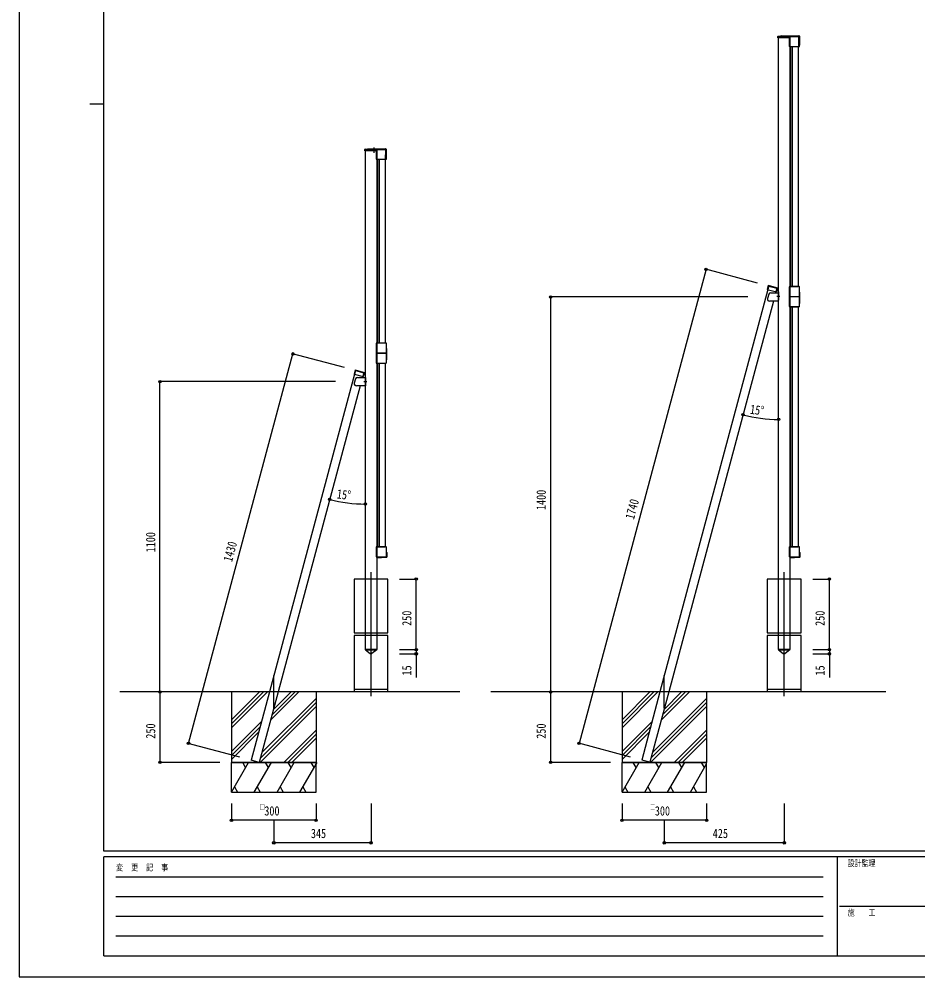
# Model space of a CAD drawing. Units: millimetres, scale not verified. Extents: x -4205 to 4205, y -2970 to 2970.
# Drawn here: x -4205 to -1020, y -2970 to 425 of the extents above; entities that cross this region are included whole.
import ezdxf
from ezdxf.enums import TextEntityAlignment as Align

# ---------------------------------------------------------------- set-up
doc = ezdxf.new("R2010")
doc.units = ezdxf.units.MM
doc.header["$LTSCALE"] = 16
for name, color, linetype in [('0-3_YKK_12', 2, 'Continuous'), ('0-4_YKK_A1', 4, 'Continuous'), ('0-5_YKK_D', 6, 'Continuous'), ('0-6_YKK_ZWAK', 7, 'Continuous')]:
    doc.layers.add(name, color=color, linetype=linetype)
doc.styles.add('ＭＳ ゴシック', font='')
doc.styles.get('ＭＳ ゴシック').set_extended_font_data('MS Gothic')

msp = doc.modelspace()

# ---------------------------------------------------------------- linework, layer by layer
at = {"layer": '0-3_YKK_12'}
msp.add_line((-2947.4, -29.74), (-2947.4, -48.51), dxfattribs=at)
at = {"layer": '0-4_YKK_A1'}
for p, q in [((-1515.58, 358.55), (-1515.58, 363.05)), ((-1479.08, 358.55), (-1515.58, 358.55)), ((-1514.08, 364.55), (-1441.59, 364.55)), ((-1513.08, -1559.96), (-1513.08, 358.55)), ((-1504.28, 365.55), (-1441.59, 365.55)), ((-1479.08, 358.55), (-1473.08, 364.55)), ((-1475.58, 364.55), (-1475.58, 362.05)), ((-1475.31, 362.67), (-1475.31, 329.17)), ((-1441.08, 362.55), (-1475.08, 362.55)), ((-1439.83, 363.65), (-1474.33, 363.65)), ((-1441.37, 329.05), (-1441.08, 362.55)), ((-1439.37, 329.03), (-1439.09, 362.02)), ((-1438.85, 329.17), (-1438.85, 362.67)), ((-1438.34, 333.52), (-1438.09, 362.01)), ((-1474.33, 328.19), (-1474.11, 328.19)), ((-1474.11, 328.19), (-1473.83, 328.39)), ((-1471.58, 328.04), (-1443.28, 328.04)), ((-1466.78, 328.04), (-1466.78, 328.39)), ((-1465.58, 328.04), (-1465.58, -522.96)), ((-1465.08, 328.45), (-1449.08, 328.45)), ((-1464.78, 328.04), (-1464.78, -522.96)), ((-1454.58, 328.04), (-1454.58, 328.45)), ((-1449.08, 328.45), (-1448.08, 328.39)), ((-1448.08, 328.39), (-1440.33, 328.39)), ((-1443.28, 328.04), (-1443.28, -522.96)), ((-1441.37, 329.05), (-1439.37, 329.03)), ((-1440.05, 328.19), (-1440.33, 328.39)), ((-1440.05, 328.19), (-1439.83, 328.19)), ((-2980.2, -41.95), (-2980.2, -37.45)), ((-2943.7, -41.95), (-2980.2, -41.95)), ((-2978.7, -35.95), (-2906.21, -35.95)), ((-2977.7, -1559.96), (-2977.7, -41.95)), ((-2968.9, -34.95), (-2906.21, -34.95)), ((-2943.7, -41.95), (-2937.7, -35.95)), ((-2940.2, -35.95), (-2940.2, -38.45)), ((-2939.93, -37.33), (-2939.93, -70.83)), ((-2905.7, -37.95), (-2939.7, -37.95)), ((-2904.45, -36.35), (-2938.95, -36.35)), ((-2937.7, -37.95), (-2937.7, -1559.96)), ((-2905.99, -71.45), (-2905.7, -37.95)), ((-2903.99, -71.47), (-2903.71, -38.48)), ((-2903.47, -70.83), (-2903.47, -37.33)), ((-2902.96, -66.98), (-2902.71, -38.49)), ((-2938.95, -71.81), (-2938.73, -71.81)), ((-2938.73, -71.81), (-2938.45, -71.61)), ((-2936.2, -71.95), (-2907.9, -71.95)), ((-2931.4, -71.95), (-2931.4, -71.61)), ((-2930.2, -71.95), (-2930.2, -722.95)), ((-2929.7, -71.55), (-2913.7, -71.55)), ((-2929.4, -71.95), (-2929.4, -722.95)), ((-2919.2, -71.95), (-2919.2, -71.55)), ((-2913.7, -71.55), (-2912.7, -71.61)), ((-2912.7, -71.61), (-2904.95, -71.61)), ((-2907.9, -71.95), (-2907.9, -722.95)), ((-2905.99, -71.45), (-2903.99, -71.47)), ((-2904.67, -71.81), (-2904.95, -71.61)), ((-2904.67, -71.81), (-2904.45, -71.81)), ((-1551.46, -533.6), (-1933.65, -1959.96)), ((-1549.51, -518.59), (-1553.39, -533.08)), ((-1553.39, -533.08), (-1520.55, -541.88)), ((-1548.09, -521.04), (-1551.46, -533.6)), ((-1522.48, -541.37), (-1523.44, -544.95)), ((-1513.08, -541.45), (-1513.08, -571.45)), ((-1475.31, -524.08), (-1475.31, -557.58)), ((-1474.11, -523.1), (-1474.33, -523.1)), ((-1474.11, -523.1), (-1473.83, -523.3)), ((-1466.08, -523.3), (-1473.83, -523.3)), ((-1466.78, -523.55), (-1466.78, -522.96)), ((-1465.08, -523.36), (-1466.08, -523.3)), ((-1449.08, -523.36), (-1465.08, -523.36)), ((-1454.58, -523.45), (-1454.58, -522.96)), ((-1440.05, -523.1), (-1440.33, -523.3)), ((-1439.83, -523.1), (-1440.05, -523.1)), ((-1438.85, -557.58), (-1438.85, -524.08)), ((-1437.88, -542.46), (-1438.82, -542.46)), ((-1437.58, -582.16), (-1437.58, -542.76)), ((-1531.48, -574.95), (-1902.59, -1959.96)), ((-1548.22, -550.48), (-1552.32, -565.48)), ((-1513.08, -574.95), (-1545.08, -574.95)), ((-1540.98, -544.95), (-1513.08, -544.95)), ((-1518.89, -556.45), (-1508.4, -556.45)), ((-1475.31, -559.83), (-1475.31, -593.33)), ((-1474.33, -558.56), (-1439.83, -558.56)), ((-1439.83, -558.85), (-1474.33, -558.85)), ((-1438.85, -593.33), (-1438.85, -559.83)), ((-1474.33, -594.31), (-1474.11, -594.31)), ((-1474.11, -594.31), (-1473.83, -594.11)), ((-1471.58, -594.46), (-1443.28, -594.46)), ((-1466.78, -594.46), (-1466.78, -594.11)), ((-1465.58, -594.46), (-1465.58, -1445.46)), ((-1465.08, -594.05), (-1449.08, -594.05)), ((-1464.78, -594.46), (-1464.78, -1445.46)), ((-1454.58, -594.46), (-1454.58, -594.05)), ((-1449.08, -594.05), (-1448.08, -594.11)), ((-1448.08, -594.11), (-1440.33, -594.11)), ((-1443.28, -594.46), (-1443.28, -1445.46)), ((-1440.05, -594.31), (-1440.33, -594.11)), ((-1440.05, -594.31), (-1439.83, -594.31)), ((-1438.82, -582.46), (-1437.88, -582.46)), ((-2939.93, -724.08), (-2939.93, -757.58)), ((-2938.73, -723.1), (-2938.95, -723.1)), ((-2938.73, -723.1), (-2938.45, -723.3)), ((-2930.7, -723.3), (-2938.45, -723.3)), ((-2931.4, -723.55), (-2931.4, -722.95)), ((-2929.7, -723.36), (-2930.7, -723.3)), ((-2913.7, -723.36), (-2929.7, -723.36)), ((-2919.2, -723.45), (-2919.2, -722.95)), ((-2904.67, -723.1), (-2904.95, -723.3)), ((-2904.45, -723.1), (-2904.67, -723.1)), ((-2903.47, -757.58), (-2903.47, -724.08)), ((-2902.53, -742.45), (-2903.47, -742.45)), ((-2902.23, -782.15), (-2902.23, -742.75)), ((-2939.93, -759.83), (-2939.93, -793.33)), ((-2938.95, -758.56), (-2904.45, -758.56)), ((-2904.45, -758.85), (-2938.95, -758.85)), ((-2903.47, -793.33), (-2903.47, -759.83)), ((-2938.95, -794.31), (-2938.73, -794.31)), ((-2938.73, -794.31), (-2938.45, -794.11)), ((-2936.2, -794.46), (-2907.9, -794.46)), ((-2931.4, -794.46), (-2931.4, -794.11)), ((-2930.2, -794.46), (-2930.2, -1445.46)), ((-2929.7, -794.05), (-2913.7, -794.05)), ((-2929.4, -794.46), (-2929.4, -1445.46)), ((-2919.2, -794.46), (-2919.2, -794.05)), ((-2913.7, -794.05), (-2912.7, -794.11)), ((-2912.7, -794.11), (-2904.95, -794.11)), ((-2907.9, -794.46), (-2907.9, -1445.46)), ((-2904.67, -794.31), (-2904.95, -794.11)), ((-2904.67, -794.31), (-2904.45, -794.31)), ((-2903.47, -782.45), (-2902.53, -782.45)), ((-3016.08, -833.6), (-3317.89, -1959.96)), ((-3014.13, -818.59), (-3018.01, -833.08)), ((-3018.01, -833.08), (-2985.17, -841.88)), ((-3012.71, -821.04), (-3016.08, -833.6)), ((-2987.1, -841.37), (-2988.06, -844.95)), ((-2996.1, -874.95), (-3286.83, -1959.96)), ((-3012.84, -850.48), (-3016.94, -865.48)), ((-2983.51, -859.95), (-2973.02, -859.95)), ((-2939.93, -1446.58), (-2939.93, -1480.08)), ((-2938.73, -1445.6), (-2938.95, -1445.6)), ((-2938.73, -1445.6), (-2938.45, -1445.8)), ((-2930.7, -1445.8), (-2938.45, -1445.8)), ((-2931.4, -1446.05), (-2931.4, -1445.46)), ((-2929.7, -1445.86), (-2930.7, -1445.8)), ((-2913.7, -1445.86), (-2929.7, -1445.86)), ((-2919.2, -1445.95), (-2919.2, -1445.46)), ((-2904.67, -1445.6), (-2904.95, -1445.8)), ((-2904.45, -1445.6), (-2904.67, -1445.6)), ((-2903.47, -1480.08), (-2903.47, -1446.58)), ((-1475.31, -1446.58), (-1475.31, -1480.08)), ((-1474.11, -1445.6), (-1474.33, -1445.6)), ((-1474.11, -1445.6), (-1473.83, -1445.8)), ((-1466.08, -1445.8), (-1473.83, -1445.8)), ((-1466.78, -1446.05), (-1466.78, -1445.46)), ((-1465.08, -1445.86), (-1466.08, -1445.8)), ((-1449.08, -1445.86), (-1465.08, -1445.86)), ((-1454.58, -1445.95), (-1454.58, -1445.46)), ((-1440.05, -1445.6), (-1440.33, -1445.8)), ((-1439.83, -1445.6), (-1440.05, -1445.6)), ((-1438.85, -1480.08), (-1438.85, -1446.58)), ((-2938.95, -1481.06), (-2904.45, -1481.06)), ((-2903.13, -1483.02), (-2937.7, -1485.49)), ((-2903.47, -1464.96), (-2902.5, -1464.96)), ((-2902.2, -1465.26), (-2902.2, -1482.02)), ((-1474.33, -1481.06), (-1439.83, -1481.06)), ((-1438.51, -1483.02), (-1473.08, -1485.49)), ((-1438.85, -1464.96), (-1437.88, -1464.96)), ((-1437.58, -1465.26), (-1437.58, -1482.02)), ((-2897.7, -1559.96), (-3017.7, -1559.96)), ((-2977.7, -1809.95), (-2977.7, -1559.96)), ((-2957.7, -1974.96), (-2957.7, -1535)), ((-2937.7, -1559.96), (-2937.7, -1809.95)), ((-2897.7, -1749.96), (-2897.7, -1559.96)), ((-1433.08, -1559.96), (-1553.08, -1559.96)), ((-1513.08, -1809.95), (-1513.08, -1559.96)), ((-1493.08, -1974.96), (-1493.08, -1535)), ((-1433.08, -1749.96), (-1433.08, -1559.96)), ((-3017.7, -1759.96), (-3017.7, -1959.96)), ((-2957.7, -1759.96), (-3017.7, -1759.96)), ((-1553.08, -1759.96), (-1553.08, -1959.96)), ((-1493.08, -1759.96), (-1553.08, -1759.96)), ((-2939.22, -1809.95), (-2979.22, -1809.95)), ((-2977.9, -1810.95), (-2961.02, -1823.7)), ((-2937.5, -1810.95), (-2954.39, -1823.7)), ((-1513.28, -1810.95), (-1496.4, -1823.7)), ((-1473.08, -1809.95), (-1513.08, -1809.95)), ((-1472.88, -1810.95), (-1489.77, -1823.7)), ((-3302.36, -2017.98), (-3302.36, -1901.93)), ((-3302.36, -2017.98), (-3302.36, -1901.93)), ((-1918.12, -2017.98), (-1918.12, -1901.93)), ((-2643.11, -1959.96), (-3848.44, -1959.96)), ((-3452.36, -1959.96), (-3452.36, -2209.96)), ((-3452.36, -2058.8), (-3353.51, -1959.96)), ((-3452.36, -2072.94), (-3339.37, -1959.96)), ((-3452.36, -2087.09), (-3325.22, -1959.96)), ((-3317.89, -1959.96), (-3382.79, -2202.19)), ((-3286.83, -1959.96), (-3353.81, -2209.96)), ((-3313.82, -2060.68), (-3213.09, -1959.96)), ((-3308.64, -2041.36), (-3227.23, -1959.96)), ((-3303.46, -2022.04), (-3241.38, -1959.96)), ((-3152.36, -1959.96), (-3152.36, -2209.96)), ((-3017.7, -1949.96), (-2897.7, -1949.96)), ((-1132.8, -1959.96), (-2533.24, -1959.96)), ((-2068.12, -1959.96), (-2068.12, -2209.96)), ((-2068.12, -2058.8), (-1969.27, -1959.96)), ((-2068.12, -2072.94), (-1955.13, -1959.96)), ((-2068.12, -2087.09), (-1940.99, -1959.96)), ((-1933.65, -1959.96), (-1998.44, -2201.75)), ((-1902.59, -1959.96), (-1969.46, -2209.52)), ((-1929.58, -2060.68), (-1828.86, -1959.96)), ((-1924.4, -2041.36), (-1843, -1959.96)), ((-1919.23, -2022.04), (-1857.14, -1959.96)), ((-1768.12, -1959.96), (-1768.12, -2209.96)), ((-1553.08, -1949.96), (-1433.08, -1949.96)), ((-3349.68, -2194.53), (-3152.36, -1997.21)), ((-3344.5, -2175.21), (-3152.36, -1983.07)), ((-1965.45, -2194.53), (-1768.12, -1997.21)), ((-1960.27, -2175.21), (-1768.12, -1983.07)), ((-3350.96, -2209.96), (-3152.36, -2011.35)), ((-1966.73, -2209.96), (-1768.12, -2011.35)), ((-3452.36, -2170.93), (-3345.89, -2064.47)), ((-2068.12, -2170.93), (-1961.65, -2064.47)), ((-3452.36, -2185.07), (-3351.07, -2083.78)), ((-3452.36, -2199.22), (-3356.24, -2103.1)), ((-3267.12, -2209.96), (-3152.36, -2095.2)), ((-2068.12, -2185.07), (-1966.83, -2083.78)), ((-2068.12, -2199.22), (-1972.01, -2103.1)), ((-1882.88, -2209.96), (-1768.12, -2095.2)), ((-3252.97, -2209.96), (-3152.36, -2109.34)), ((-3238.83, -2209.96), (-3152.36, -2123.48)), ((-1868.74, -2209.96), (-1768.12, -2109.34)), ((-1854.6, -2209.96), (-1768.12, -2123.48)), ((-3353.81, -2209.96), (-3382.79, -2202.19)), ((-1969.46, -2209.52), (-1998.44, -2201.75)), ((-3452.36, -2209.96), (-3152.36, -2209.96)), ((-3452.36, -2314.96), (-3452.36, -2209.96)), ((-3452.36, -2314.96), (-3391.73, -2209.96)), ((-3152.36, -2209.96), (-3452.36, -2209.96)), ((-3402.24, -2228.14), (-3412.74, -2209.96)), ((-3371.53, -2314.96), (-3310.91, -2209.96)), ((-3321.41, -2228.14), (-3331.91, -2209.96)), ((-3290.7, -2314.96), (-3230.08, -2209.96)), ((-3240.58, -2228.14), (-3251.08, -2209.96)), ((-3209.87, -2314.96), (-3149.25, -2209.96)), ((-3159.75, -2228.14), (-3170.25, -2209.96)), ((-3152.36, -2314.96), (-3152.36, -2209.96)), ((-2068.12, -2209.96), (-1768.12, -2209.96)), ((-2068.12, -2314.96), (-2068.12, -2209.96)), ((-2068.12, -2314.96), (-2007.5, -2209.96)), ((-1768.12, -2209.96), (-2068.12, -2209.96)), ((-2018, -2228.14), (-2028.5, -2209.96)), ((-1987.29, -2314.96), (-1926.67, -2209.96)), ((-1937.17, -2228.14), (-1947.67, -2209.96)), ((-1906.46, -2314.96), (-1845.84, -2209.96)), ((-1856.34, -2228.14), (-1866.84, -2209.96)), ((-1825.63, -2314.96), (-1768.12, -2215.34)), ((-1775.51, -2228.14), (-1786.01, -2209.96)), ((-1768.12, -2314.96), (-1768.12, -2209.96)), ((-3441.86, -2296.77), (-3431.36, -2314.96)), ((-3361.03, -2296.77), (-3350.53, -2314.96)), ((-3280.2, -2296.77), (-3269.7, -2314.96)), ((-3199.37, -2296.77), (-3188.87, -2314.96)), ((-2057.62, -2296.77), (-2047.12, -2314.96)), ((-1976.79, -2296.77), (-1966.29, -2314.96)), ((-1895.96, -2296.77), (-1885.46, -2314.96)), ((-1815.13, -2296.77), (-1804.63, -2314.96)), ((-3452.36, -2314.96), (-3152.36, -2314.96)), ((-2068.12, -2314.96), (-1768.12, -2314.96))]:
    msp.add_line(p, q, dxfattribs=at)
for points in [[(-1473.08, 362.55), (-1473.08, -1559.96), (-1473.08, -1809.95)], [(-1473.83, 328.39), (-1466.08, 328.39), (-1465.08, 328.45)], [(-1471.58, 328.04), (-1471.58, -522.96), (-1443.28, -522.96)], [(-2938.45, -71.61), (-2930.7, -71.61), (-2929.7, -71.55)], [(-2936.2, -71.95), (-2936.2, -722.95), (-2907.9, -722.95)], [(-1549.51, -518.59), (-1516.67, -527.39), (-1520.55, -541.88)], [(-1548.09, -521.04), (-1519.12, -528.81), (-1522.48, -541.37)], [(-1440.33, -523.3), (-1448.08, -523.3), (-1449.08, -523.36)], [(-1473.83, -594.11), (-1466.08, -594.11), (-1465.08, -594.05)], [(-1471.58, -594.46), (-1471.58, -1445.46), (-1443.28, -1445.46)], [(-2904.95, -723.3), (-2912.7, -723.3), (-2913.7, -723.36)], [(-2938.45, -794.11), (-2930.7, -794.11), (-2929.7, -794.05)], [(-2936.2, -794.46), (-2936.2, -1445.46), (-2907.9, -1445.46)], [(-3014.13, -818.59), (-2981.29, -827.39), (-2985.17, -841.88)], [(-3012.71, -821.04), (-2983.74, -828.81), (-2987.1, -841.37)], [(-3005.6, -844.95), (-2977.7, -844.95), (-2977.7, -874.95), (-3009.7, -874.95)], [(-2904.95, -1445.8), (-2912.7, -1445.8), (-2913.7, -1445.86)], [(-1440.33, -1445.8), (-1448.08, -1445.8), (-1449.08, -1445.86)], [(-3017.7, -1559.96), (-3017.7, -1749.96), (-2897.7, -1749.96)], [(-1553.08, -1559.96), (-1553.08, -1749.96), (-1433.08, -1749.96)], [(-2897.7, -1959.96), (-2897.7, -1759.96), (-2957.7, -1759.96)], [(-1433.08, -1959.96), (-1433.08, -1759.96), (-1493.08, -1759.96)]]:
    msp.add_lwpolyline(points, dxfattribs=at)
for points in [[(-2937.5, -1810.95), (-2937.5, -1809.95), (-2977.9, -1809.95), (-2977.9, -1810.95)], [(-1472.88, -1810.95), (-1472.88, -1809.95), (-1513.28, -1809.95), (-1513.28, -1810.95)]]:
    msp.add_lwpolyline(points, close=True, dxfattribs=at)
for centre, radius, start, end in [((-1514.08, 363.05), 1.5, 90, 180), ((-1504.28, 364.55), 1, 90, 180), ((-1474.33, 362.67), 0.981, 90, 180), ((-1441.59, 362.05), 3.5, 359.5, 90), ((-1441.59, 362.05), 2.5, 359.5, 90), ((-1439.83, 362.67), 0.981, 0, 90), ((-1474.33, 329.17), 0.981, 180, 270), ((-1439.83, 329.17), 0.981, 270, 0), ((-1439.33, 333.53), 1, 269.5, 359.5), ((-2978.7, -37.45), 1.5, 90, 180), ((-2968.9, -35.95), 1, 90, 180), ((-2938.95, -37.33), 0.981, 90, 180), ((-2906.21, -38.45), 3.5, 359.5, 90), ((-2906.21, -38.45), 2.5, 359.5, 90), ((-2904.45, -37.33), 0.981, 0, 90), ((-2903.96, -66.97), 1, 269.5, 359.5), ((-2938.95, -70.83), 0.981, 180, 270), ((-2904.45, -70.83), 0.981, 270, 0), ((-1474.33, -524.08), 0.981, 90, 180), ((-1439.83, -524.08), 0.981, 0, 90), ((-1437.88, -542.76), 0.3, 0, 90), ((-1545.08, -567.45), 7.5, 164.71257, 270), ((-1540.98, -552.45), 7.5, 90, 164.71257), ((-1474.33, -557.58), 0.981, 180, 270), ((-1474.33, -559.83), 0.981, 90, 180), ((-1439.83, -557.58), 0.981, 270, 0), ((-1439.83, -559.83), 0.981, 0, 90), ((-1474.33, -593.33), 0.981, 180, 270), ((-1439.83, -593.33), 0.981, 270, 0), ((-1437.88, -582.16), 0.3, 270, 0), ((-2938.95, -724.08), 0.981, 90, 180), ((-2904.45, -724.08), 0.981, 0, 90), ((-2902.53, -742.75), 0.3, 0, 90), ((-2938.95, -757.58), 0.981, 180, 270), ((-2938.95, -759.83), 0.981, 90, 180), ((-2904.45, -757.58), 0.981, 270, 0), ((-2904.45, -759.83), 0.981, 0, 90), ((-2938.95, -793.33), 0.981, 180, 270), ((-2904.45, -793.33), 0.981, 270, 0), ((-2902.53, -782.15), 0.3, 270, 0), ((-3005.6, -852.45), 7.5, 90, 164.71257), ((-3009.7, -867.45), 7.5, 164.71257, 270), ((-2938.95, -1446.58), 0.981, 90, 180), ((-2904.45, -1446.58), 0.981, 0, 90), ((-1474.33, -1446.58), 0.981, 90, 180), ((-1439.83, -1446.58), 0.981, 0, 90), ((-2938.95, -1480.08), 0.981, 180, 270), ((-2904.45, -1480.08), 0.981, 270, 0), ((-2903.2, -1482.02), 1, 274.08562, 0), ((-2902.5, -1465.26), 0.3, 0, 90), ((-1474.33, -1480.08), 0.981, 180, 270), ((-1439.83, -1480.08), 0.981, 270, 0), ((-1438.58, -1482.02), 1, 274.08562, 0), ((-1437.88, -1465.26), 0.3, 0, 90), ((-2957.7, -1819.95), 5, 228.46355, 311.53645), ((-1493.08, -1819.95), 5, 228.46355, 311.53645)]:
    msp.add_arc(centre, radius, start, end, dxfattribs=at)
at = {"layer": '0-5_YKK_D'}
for p, q in [((-1770.15, -461.54), (-2220.5, -2142.25)), ((-1587.7, -510.43), (-1771.12, -461.29)), ((-1621.64, -559.95), (-2322.46, -559.95)), ((-2321.46, -559.95), (-2321.46, -1959.96)), ((-3604.85, -2142.69), (-3234.77, -761.54)), ((-3052.32, -810.43), (-3235.74, -761.29)), ((-3083.14, -859.95), (-3706.81, -859.95)), ((-3705.81, -1959.96), (-3705.81, -859.95)), ((-1639.56, -978.33), (-1639.59, -978.43)), ((-1513.08, -992.98), (-1513.08, -992.96)), ((-3104.18, -1278.33), (-3104.21, -1278.43)), ((-2977.7, -1292.98), (-2977.7, -1292.96)), ((-2856.7, -1559.96), (-2796.7, -1559.96)), ((-2797.7, -1809.95), (-2797.7, -1559.96)), ((-1392.08, -1559.96), (-1332.08, -1559.96)), ((-1333.08, -1809.95), (-1333.08, -1559.96)), ((-2856.7, -1809.95), (-2796.7, -1809.95)), ((-2856.7, -1809.95), (-2796.7, -1809.95)), ((-2856.7, -1824.95), (-2796.7, -1824.95)), ((-1392.08, -1809.95), (-1332.08, -1809.95)), ((-1392.08, -1809.95), (-1332.08, -1809.95)), ((-1392.08, -1824.95), (-1332.08, -1824.95)), ((-3705.81, -1959.96), (-3705.81, -2209.96)), ((-2321.46, -1959.96), (-2321.46, -2209.96)), ((-3422.39, -2191.58), (-3605.81, -2142.43)), ((-2038.04, -2191.14), (-2221.46, -2142)), ((-3493.36, -2209.96), (-3706.81, -2209.96)), ((-2109.12, -2209.96), (-2322.46, -2209.96)), ((-3452.36, -2355.96), (-3452.36, -2415.96)), ((-3152.36, -2355.96), (-3152.36, -2415.96)), ((-2957.7, -2355.96), (-2957.7, -2495.96)), ((-2068.12, -2355.96), (-2068.12, -2415.96)), ((-1768.12, -2355.96), (-1768.12, -2415.96)), ((-1493.08, -2355.96), (-1493.08, -2495.96)), ((-3152.36, -2414.96), (-3452.36, -2414.96)), ((-3302.36, -2415.96), (-3302.36, -2495.96)), ((-1768.12, -2414.96), (-2068.12, -2414.96)), ((-1918.12, -2415.96), (-1918.12, -2495.96)), ((-2957.7, -2494.96), (-3302.36, -2494.96)), ((-1493.08, -2494.96), (-1918.12, -2494.96))]:
    msp.add_line(p, q, dxfattribs=at)
for points in [[(-2797.7, -1809.95), (-2797.7, -1824.95), (-2797.7, -1908.75)], [(-1333.08, -1809.95), (-1333.08, -1824.95), (-1333.08, -1908.75)]]:
    msp.add_lwpolyline(points, dxfattribs=at)
for centre in [(-1770.15, -461.54), (-2321.46, -559.95), (-3234.77, -761.54), (-3705.81, -859.95), (-1639.33, -977.46), (-1513.08, -993.96), (-3103.95, -1277.46), (-2977.7, -1293.96), (-2797.7, -1559.96), (-1333.08, -1559.96), (-2797.7, -1809.95), (-2797.7, -1809.95), (-2797.7, -1824.95), (-1333.08, -1809.95), (-1333.08, -1809.95), (-1333.08, -1824.95), (-3705.81, -1959.96), (-3705.81, -1959.96), (-2321.46, -1959.96), (-2321.46, -1959.96), (-3604.85, -2142.69), (-2220.5, -2142.25), (-3705.81, -2209.96), (-2321.46, -2209.96), (-3452.36, -2414.96), (-3152.36, -2414.96), (-2068.12, -2414.96), (-1768.12, -2414.96), (-3302.36, -2494.96), (-2957.7, -2494.96), (-1918.12, -2494.96), (-1493.08, -2494.96)]:
    msp.add_circle(centre, 4.25, dxfattribs=at)
for centre in [(-1513.08, -502.79), (-2977.7, -802.79)]:
    msp.add_arc(centre, 491.18, 255.10571, 270.00003, dxfattribs=at)
at = {"layer": '0-6_YKK_ZWAK'}
for p, q in [((-3904.98, -2525), (-3904.98, 2775)), ((-3954.98, 125), (-3904.98, 125)), ((3895.02, -2525), (-3904.98, -2525)), ((-1304.98, -2545), (-3904.98, -2545)), ((-3904.98, -2895), (-3904.98, -2545)), ((-1304.98, -2545), (-1304.98, -2895)), ((-4.98, -2545), (-1304.98, -2545)), ((-3862.48, -2615), (-1354.98, -2615)), ((-3862.48, -2685), (-1354.98, -2685)), ((-1297.48, -2720), (-4.98, -2720)), ((-3862.48, -2755), (-1354.98, -2755)), ((-3862.48, -2825), (-1354.98, -2825)), ((-3904.98, -2895), (-1304.98, -2895)), ((-1304.98, -2895), (-4.98, -2895))]:
    msp.add_line(p, q, dxfattribs=at)
msp.add_lwpolyline([(-4205, -2970), (4205, -2970), (4205, 2970), (-4205, 2970)], close=True, dxfattribs=at)

# ---------------------------------------------------------------- texts
at = {"layer": '0-5_YKK_D', "style": 'ＭＳ ゴシック', "width": 0.8}
for s, rotation, p in [('15°', 352.553, (-1617.07, -983.54)), ('15°', 352.553, (-3081.69, -1283.54)), ('1400', 90, (-2328.46, -1315.16)), ('1740', 75, (-2016.37, -1353.41)), ('1100', 90, (-3712.81, -1465.16)), ('1430', 75, (-3440.86, -1503.63)), ('250', 90, (-2804.7, -1725.76)), ('250', 90, (-1340.08, -1725.76)), ('15', 90, (-2804.7, -1901.75)), ('15', 90, (-1340.08, -1901.75)), ('250', 90, (-3712.81, -2125.76)), ('250', 90, (-2328.46, -2125.76))]:
    msp.add_text(s, height=32.99, rotation=rotation, dxfattribs=at).set_placement(p, align=Align.BOTTOM_LEFT)
for s, height, p in [('□', 16.5, (-3352.76, -2381.71)), ('300', 32.99, (-3335.96, -2407.96)), ('□', 16.5, (-1968.52, -2381.71)), ('300', 32.99, (-1951.72, -2407.96)), ('345', 32.99, (-3170.83, -2487.96)), ('425', 32.99, (-1746.4, -2487.96))]:
    msp.add_text(s, height=height, dxfattribs=at).set_placement(p, align=Align.BOTTOM_LEFT)
at = {"layer": '0-6_YKK_ZWAK', "style": 'ＭＳ ゴシック', "width": 0.8}
for s, p in [('変  更  記  事', (-3861.31, -2600)), ('設計監理', (-1268.31, -2585)), ('施\u3000\u3000工', (-1268.31, -2760))]:
    msp.add_text(s, height=21.99, dxfattribs=at).set_placement(p, align=Align.BOTTOM_LEFT)

doc.saveas('drawing.dxf')
